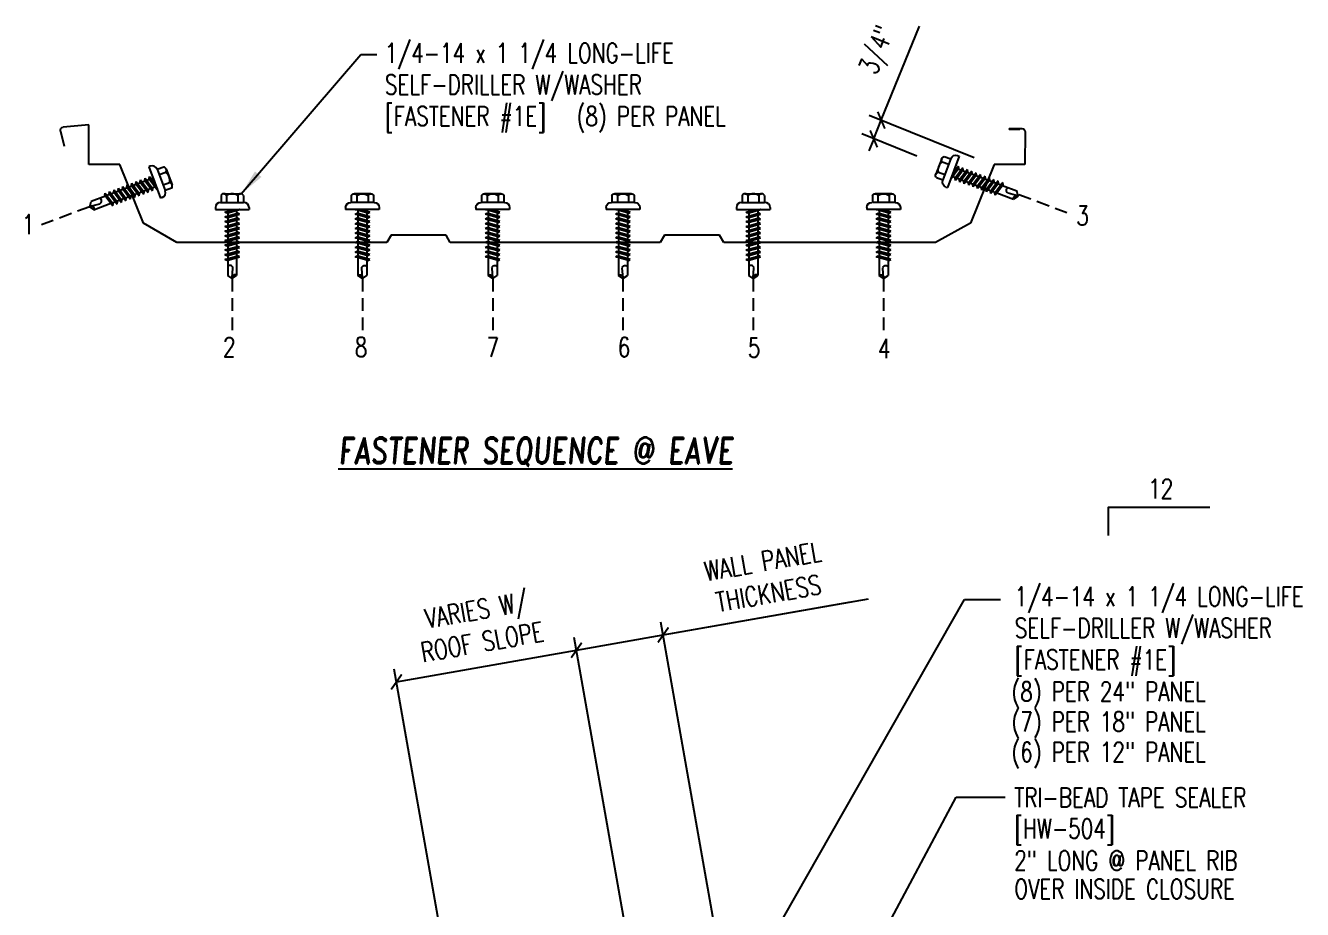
# Model space of a CAD drawing. Header units: inches. Extents: x 9.1 to 41.6, y 2.8 to 48.4.
# Drawn here: x 9.48 to 34.03, y 31.39 to 48.39 of the extents above; entities that cross this region are included whole.
import ezdxf
from ezdxf.enums import TextEntityAlignment as Align

# ---------------------------------------------------------------- set-up
doc = ezdxf.new("R2010")
doc.units = ezdxf.units.IN
doc.header["$MEASUREMENT"] = 0
doc.linetypes.add('HIDDEN', pattern=[0.375, 0.25, -0.125])
for name, color, linetype in [('DIM', 7, 'Continuous'), ('FASTENER', 9, 'Continuous'), ('LABEL', 6, 'Continuous'), ('MARK', 1, 'Continuous'), ('PANEL', 11, 'Continuous'), ('TEXT', 2, 'Continuous')]:
    doc.layers.add(name, color=color, linetype=linetype)
doc.styles.add('ARCHITEXT', font='ROMANS.shx', dxfattribs={"width": 0.8, "height": 0.375})
doc.styles.add('ROMAND', font='romand', dxfattribs={"height": 0.075})
doc.styles.add('TEXT1', font='ROMANS.shx', dxfattribs={"width": 0.75, "height": 0.375})
doc.dimstyles.new('DETAIL', dxfattribs={"dimscale": 4, "dimtxt": 0.09375, "dimasz": 0.0625, "dimexe": 0.0625, "dimexo": 0.125, "dimgap": 0.0625, "dimtad": 1, "dimdec": 4, "dimzin": 3, "dimdsep": 46, "dimlunit": 4, "dimtxsty": 'TEXT1', "dimblk": 'ARCHTICK', "dimcen": 0.0625, "dimclrd": 7, "dimclre": 7, "dimclrt": 2, "dimadec": 0, "dimazin": 0, "dimtfac": 0.59375, "dimtdec": 4, "dimtmove": 0, "dimatfit": 3, "dimfxl": 0, "dimfrac": 2, "dimtolj": 1, "dimtzin": 3, "dimarcsym": 0})
doc.dimstyles.new('DETAIL$7', dxfattribs={"dimscale": 4, "dimtxt": 0.09375, "dimasz": 0.125, "dimexe": 0.0625, "dimexo": 0.125, "dimgap": 0.0625, "dimtad": 1, "dimdec": 4, "dimzin": 3, "dimdsep": 46, "dimlunit": 4, "dimtxsty": 'TEXT1', "dimblk": 'ARCHTICK', "dimcen": 0.0625, "dimclrd": 7, "dimclre": 7, "dimclrt": 2, "dimadec": 0, "dimazin": 0, "dimtfac": 0.59375, "dimtdec": 4, "dimtmove": 0, "dimatfit": 3, "dimfxl": 0, "dimfrac": 2, "dimtolj": 1, "dimtzin": 3, "dimarcsym": 0})

# ---------------------------------------------------------------- blocks, each defined once
blk = doc.blocks.new('_ArchTick')
at = {"color": 0, "linetype": 'ByBlock', "const_width": 0.15}
blk.add_lwpolyline([(-0.5, -0.5), (0.5, 0.5)], dxfattribs=at)
blk = doc.blocks.new('*D27')
at = {"layer": 'DEFPOINTS', "color": 0}
for p in [(20.07, 36.374), (21.847, 26.294), (18.387, 25.684)]:
    blk.add_point(p, dxfattribs=at)
at = {"layer": 'DIM', "color": 7, "lineweight": -2}
for p, q in [((21.76, 26.787), (20.026, 36.62)), ((16.609, 35.764), (20.07, 36.374)), ((18.3, 26.176), (16.566, 36.01))]:
    blk.add_line(p, q, dxfattribs=at)
at = {"layer": 'DIM', "color": 7, "lineweight": -2, "xscale": 0.25, "yscale": 0.25, "zscale": 0.25}
for p, rotation in [((20.07, 36.374), 10.00000000000033), ((16.609, 35.764), 190.0000000000004)]:
    blk.add_blockref('_ArchTick', p, dxfattribs=dict(at, rotation=rotation))
at = {"layer": 'DIM', "color": 2, "insert": (18.203, 36.842), "char_height": 0.375, "attachment_point": 5, "rotation": 10, "style": 'TEXT1'}
blk.add_mtext('\\A1;VARIES W/\\PROOF SLOPE', dxfattribs=at)
blk = doc.blocks.new('*D28')
at = {"layer": 'DEFPOINTS', "color": 0}
for p in [(21.738, 36.668), (23.515, 26.588), (21.847, 26.294)]:
    blk.add_point(p, dxfattribs=at)
at = {"layer": 'DIM', "color": 7, "lineweight": -2}
for p, q in [((21.738, 36.668), (25.344, 37.304)), ((23.428, 27.081), (21.694, 36.914)), ((21.76, 26.787), (20.026, 36.62)), ((20.07, 36.374), (21.738, 36.668))]:
    blk.add_line(p, q, dxfattribs=at)
at = {"layer": 'DIM', "color": 7, "lineweight": -2, "xscale": 0.25, "yscale": 0.25, "zscale": 0.25}
for p, rotation in [((21.738, 36.668), 9.99999999999995), ((20.07, 36.374), 189.9999999999999)]:
    blk.add_blockref('_ArchTick', p, dxfattribs=dict(at, rotation=rotation))
at = {"layer": 'DIM', "color": 2, "insert": (23.708, 37.777), "char_height": 0.375, "attachment_point": 5, "rotation": 10, "style": 'TEXT1'}
blk.add_mtext('\\A1;{WALL PANEL}\\P{THICKNESS}', dxfattribs=at)
blk = doc.blocks.new('slopl1')
at = {"layer": 'MARK', "color": 6}
blk.add_lwpolyline([(0, 0), (0, 0.1368), (0.4871, 0.1368)], dxfattribs=at)
at = {"layer": 'MARK', "color": 2, "style": 'TEXT1', "width": 0.75}
blk.add_text('12', height=0.09375, dxfattribs=at).set_placement((0.1909, 0.1779))
blk.add_attdef('SLOPL1', text='', height=0.0938, dxfattribs=at).set_placement((-0.0549, 0.0243), align=Align.RIGHT)
blk = doc.blocks.new('LAY-LAB')
at = {"layer": 'LABEL', "color": 6, "style": 'ROMAND', "oblique": 5, "width": 0.75}
blk.add_attdef('LAY-LAB', (0.017, 0.0362), '', height=0.1875, dxfattribs=at)
blk = doc.blocks.new('dsc-HW-504')
at = {"layer": 'TEXT', "style": 'TEXT1', "width": 0.75}
for s, p in [('TRI-BEAD TAPE SEALER', (0, 0)), ('[HW-504]', (0, -0.6))]:
    blk.add_text(s, height=0.375, dxfattribs=at).set_placement(p)
at = {"layer": 'TEXT', "style": 'TEXT1', "flags": 1}
for tag, p in [('COLOR', (0, -1.2)), ('CALC', (0, -1.2)), ('OPT1', (0, -1.2)), ('OPT2', (0, -1.2)), ('OPT3', (0, -1.2)), ('GAGE', (0, -1.2)), ('SHPLN', (0, -1.2)), ('PART', (0, -1.2)), ('DESCRIPTION', (0, -1.2)), ('MULTIPLE', (0, -1.2)), ('SPARE1', (0, -1.8)), ('SPARE2', (0, -1.8)), ('SPARE3', (0, -1.8)), ('SPARE4', (0, -1.8)), ('SPARE5', (0, -1.8)), ('SPARE6', (0, -1.8)), ('SPARE7', (0, -1.8)), ('SPARE8', (0, -1.8)), ('SPARE9', (0, -1.8)), ('SPARE10', (0, -1.8))]:
    blk.add_attdef(tag, p, '', height=0.375, dxfattribs=at)
blk = doc.blocks.new('FZ7')
at = {"layer": 'FASTENER'}
for p, q in [((-0.215, 0.305), (-0.215, 0.171)), ((-0.161, 0.337), (0.161, 0.337)), ((-0.107, 0.305), (-0.107, 0.171)), ((0.107, 0.305), (0.107, 0.171)), ((0.215, 0.305), (0.215, 0.171)), ((-0.324, 0.071), (-0.324, 0.037)), ((-0.324, 0.037), (0.324, 0.037)), ((-0.224, 0.171), (0.215, 0.171)), ((-0.139, -0.016), (0.046, 0.037)), ((-0.104, -0.036), (0.139, 0.033)), ((-0.086, 0.037), (-0.086, -0.001)), ((-0.086, 0.037), (0.086, 0.037)), ((0.086, 0.037), (0.133, 0.037)), ((0.086, 0.018), (0.086, -0.042)), ((0.139, 0.033), (0.133, 0.037)), ((0.324, 0.071), (0.324, 0.037)), ((-0.104, -0.036), (-0.139, -0.016)), ((-0.139, -0.107), (0.104, -0.038)), ((-0.104, -0.127), (-0.139, -0.107)), ((-0.139, -0.198), (0.104, -0.128)), ((-0.104, -0.218), (-0.139, -0.198)), ((-0.139, -0.289), (0.104, -0.219)), ((-0.104, -0.127), (0.139, -0.058)), ((-0.104, -0.218), (0.139, -0.149)), ((-0.104, -0.309), (0.139, -0.239)), ((-0.086, -0.031), (-0.086, -0.092)), ((-0.086, -0.122), (-0.086, -0.183)), ((-0.086, -0.213), (-0.086, -0.274)), ((0.086, -0.073), (0.086, -0.133)), ((0.086, -0.164), (0.086, -0.224)), ((0.139, -0.058), (0.104, -0.038)), ((0.139, -0.149), (0.104, -0.128)), ((0.139, -0.239), (0.104, -0.219)), ((-0.104, -0.309), (-0.139, -0.289)), ((-0.139, -0.38), (0.104, -0.31)), ((-0.104, -0.4), (-0.139, -0.38)), ((-0.139, -0.47), (0.104, -0.401)), ((-0.104, -0.491), (-0.139, -0.47)), ((-0.104, -0.4), (0.139, -0.33)), ((-0.104, -0.491), (0.139, -0.421)), ((-0.086, -0.304), (-0.086, -0.364)), ((-0.086, -0.395), (-0.086, -0.455)), ((-0.086, -0.486), (-0.086, -0.546)), ((0.086, -0.255), (0.086, -0.315)), ((0.086, -0.345), (0.086, -0.406)), ((0.086, -0.436), (0.086, -0.497)), ((0.139, -0.33), (0.104, -0.31)), ((0.139, -0.421), (0.104, -0.401)), ((-0.139, -0.561), (0.104, -0.492)), ((-0.104, -0.581), (-0.139, -0.561)), ((-0.139, -0.652), (0.104, -0.583)), ((-0.104, -0.672), (-0.139, -0.652)), ((-0.139, -0.743), (0.104, -0.674)), ((-0.104, -0.581), (0.139, -0.512)), ((-0.104, -0.672), (0.139, -0.603)), ((-0.104, -0.763), (0.139, -0.694)), ((-0.086, -0.577), (-0.086, -0.637)), ((-0.086, -0.667), (-0.086, -0.728)), ((0.086, -0.527), (0.086, -0.588)), ((0.086, -0.618), (0.086, -0.679)), ((0.086, -0.709), (0.086, -0.77)), ((0.139, -0.512), (0.104, -0.492)), ((0.139, -0.603), (0.104, -0.583)), ((0.139, -0.694), (0.104, -0.674)), ((-0.104, -0.763), (-0.139, -0.743)), ((-0.139, -0.834), (0.104, -0.765)), ((-0.104, -0.854), (-0.139, -0.834)), ((-0.139, -0.925), (0.104, -0.856)), ((-0.104, -0.945), (-0.139, -0.925)), ((-0.104, -0.854), (0.139, -0.785)), ((-0.104, -0.945), (0.139, -0.876)), ((-0.086, -0.758), (-0.086, -0.819)), ((-0.086, -0.849), (-0.086, -0.91)), ((-0.086, -0.94), (-0.086, -1.232)), ((0.086, -0.8), (0.086, -0.861)), ((0.086, -0.891), (0.086, -1.232)), ((0.139, -0.785), (0.104, -0.765)), ((0.139, -0.876), (0.104, -0.856)), ((-0.002, -1.277), (0.014, -1.091)), ((0, -1.293), (-0.086, -1.232)), ((0, -1.293), (0.086, -1.232))]:
    blk.add_line(p, q, dxfattribs=at)
for centre, radius, start, end in [((-0.161, 0.274), 0.0628, 29.8754, 150.1246), ((0, 0.141), 0.196, 56.9974, 123.0026), ((0.161, 0.274), 0.0628, 29.8754, 150.1246), ((-0.224, 0.071), 0.1, 90, 180), ((0.224, 0.071), 0.1, 0, 90), ((-0.046, -1.102), 0.0615, 11.1445, 130.906), ((0.054, -1.278), 0.0563, 55.4585, 194.8454)]:
    blk.add_arc(centre, radius, start, end, dxfattribs=at)
blk = doc.blocks.new('A$C236D3EBF')
at = {"layer": 'PANEL'}
for p, q in [((-7.331, 2.656), (-7.327, 1.817)), ((-6.939, 2.74), (-7.248, 2.74)), ((-7.2, 2.716), (-6.939, 2.716)), ((16.671, 1.817), (16.669, 2.831)), ((16.669, 2.831), (17.327, 2.774)), ((17.398, 2.672), (17.304, 2.289)), ((-7.327, 1.817), (-6.538, 1.817)), ((-6.538, 1.817), (-5.929, 0.312)), ((15.273, 0.313), (15.88, 1.817)), ((15.88, 1.817), (16.671, 1.817)), ((-5.929, 0.312), (-5.035, -0.183)), ((0.395, -0.183), (0.503, 0.004)), ((0.503, 0.004), (1.911, 0.004)), ((1.911, 0.004), (2.02, -0.183)), ((7.406, -0.183), (7.514, 0.004)), ((7.514, 0.004), (8.922, 0.004)), ((8.922, 0.004), (9.031, -0.183)), ((14.413, -0.183), (15.273, 0.313)), ((-5.035, -0.183), (0.395, -0.183)), ((2.02, -0.183), (7.406, -0.183)), ((9.031, -0.183), (14.413, -0.183))]:
    blk.add_line(p, q, dxfattribs=at)
for centre, radius, start, end in [((-7.248, 2.657), 0.0833, 90.0159, 180.2544), ((-6.939, 2.728), 0.012, 269.6882, 90.3435), ((17.32, 2.693), 0.0815, 345.092, 85.0011)]:
    blk.add_arc(centre, radius, start, end, dxfattribs=at)
blk = doc.blocks.new('FD-F1e')
at = {"layer": 'TEXT', "style": 'TEXT1', "width": 0.75}
for s, p in [('1/4-14 x 1 1/4 LONG-LIFE', (0.0047, -0.0408)), ('SELF-DRILLER W/WASHER', (0.0047, -0.1926)), ('[FASTENER #1E]', (0.0047, -0.3444))]:
    blk.add_text(s, height=0.09375, dxfattribs=at).set_placement(p)
blk.add_attdef('(QUANTITY)', (0.9263, -0.3444), '', height=0.0938, dxfattribs=at)
at = {"layer": 'TEXT', "style": 'TEXT1', "flags": 1}
for tag, p in [('Color', (0.0245, -0.5337)), ('Calc', (0.0245, -0.5337)), ('Opt1', (0.0245, -0.5337)), ('Opt2', (0.0245, -0.5337)), ('Opt3', (0.0245, -0.5337)), ('Description', (0.0245, -0.5337)), ('Multiple', (0.0245, -0.5337)), ('Part', (0.0245, -0.5337)), ('Spare1', (0.0245, -0.7212)), ('Spare2', (0.0245, -0.7212)), ('Spare3', (0.0245, -0.7212)), ('Spare4', (0.0245, -0.7212)), ('Spare5', (0.0245, -0.7212)), ('Spare6', (0.0245, -0.7212)), ('Spare7', (0.0245, -0.7212)), ('Spare8', (0.0245, -0.7212)), ('Spare9', (0.0245, -0.7212)), ('Spare10', (0.0245, -0.7212))]:
    blk.add_attdef(tag, p, '', height=0.0938, dxfattribs=at)

msp = doc.modelspace()

# ---------------------------------------------------------------- linework, layer by layer
at = {"color": 7}
for p, q in [((25.9314, 46.57102), (26.66311, 48.3795)), ((27.71825, 45.84861), (25.69965, 46.66479)), ((25.78614, 46.21202), (25.9314, 46.57102)), ((26.61428, 45.87695), (25.55439, 46.30579)), ((25.78614, 46.21202), (25.69238, 45.98027))]:
    msp.add_line(p, q, dxfattribs=at)
at = {"layer": 'DIM', "color": 251, "linetype": 'HIDDEN'}
for p, q in [((28.57371, 45.14381), (29.50168, 44.79582)), ((10.71271, 44.9068), (9.78473, 44.55881)), ((13.45014, 43.52522), (13.45014, 42.53414)), ((15.95503, 43.52522), (15.95503, 42.53414)), ((18.45993, 43.52522), (18.45993, 42.53414)), ((20.96482, 43.52522), (20.96482, 42.53414)), ((23.46971, 43.52522), (23.46971, 42.53414)), ((25.9746, 43.52522), (25.9746, 42.53414))]:
    msp.add_line(p, q, dxfattribs=at)
at = {"layer": 'DIM'}
msp.add_line((21.73775, 36.66778), (25.68819, 37.36435), dxfattribs=at)

# ---------------------------------------------------------------- block references
at = {"color": 7, "xscale": 0.2499999999999989, "yscale": 0.25, "zscale": 0.25}
for p, rotation in [((25.9314, 46.57102), 247.9715482466652), ((25.78614, 46.21202), 67.9715482466652)]:
    msp.add_blockref('_ArchTick', p, dxfattribs=dict(at, rotation=rotation))
msp.add_blockref('dsc-HW-504', (28.48837, 33.35396))
at = {"layer": 'FASTENER', "xscale": -1, "rotation": 69.4439547804174}
msp.add_blockref('FZ7', (27.35193, 45.56414), dxfattribs=at)
at = {"layer": 'FASTENER', "rotation": 290.5560452195828}
msp.add_blockref('FZ7', (11.92328, 45.36077), dxfattribs=at)
at = {"layer": 'FASTENER'}
for p in [(13.45014, 44.81811), (23.46971, 44.81811)]:
    msp.add_blockref('FZ7', p, dxfattribs=at)
at = {"layer": 'FASTENER', "xscale": -1}
for p in [(15.95503, 44.81811), (18.45993, 44.81811), (20.96482, 44.81811), (25.9746, 44.81811)]:
    msp.add_blockref('FZ7', p, dxfattribs=at)
at = {"layer": 'LABEL', "xscale": 2.66666666666668, "yscale": 2.666666666666679, "zscale": 2.66666666666668}
msp.add_blockref('LAY-LAB', (15.45105, 39.86977), dxfattribs=at).add_auto_attribs({'LAY-LAB': '%%UFASTENER SEQUENCE @ EAVE'})
at = {"layer": 'MARK', "xscale": 4, "yscale": 4, "zscale": 4}
msp.add_blockref('slopl1', (30.299, 38.57927), dxfattribs=at)
at = {"layer": 'PANEL', "xscale": -0.75, "yscale": 0.75, "zscale": 0.75}
msp.add_blockref('A$C236D3EBF', (23.19773, 44.35723), dxfattribs=at)
at = {"layer": 'TEXT', "xscale": 4, "yscale": 4, "zscale": 4}
msp.add_blockref('FD-F1e', (28.47875, 37.38259), dxfattribs=at)

# ---------------------------------------------------------------- texts
at = {"color": 2, "insert": (25.89442, 47.90794), "char_height": 0.375, "attachment_point": 5, "rotation": 67.971548, "style": 'TEXT1'}
msp.add_mtext('\\A1;3/4"', dxfattribs=at)
at = {"layer": 'TEXT', "style": 'TEXT1', "width": 0.75}
for s, p in [('1/4-14 x 1 1/4 LONG-LIFE', (16.38571, 47.67585)), ('SELF-DRILLER W/WASHER', (16.38571, 47.0687)), ('[FASTENER #1E]', (16.38571, 46.46156)), ('(8) PER PANEL', (20.07205, 46.46156)), ('(8) PER 24" PANEL', (28.43472, 35.39195)), ('(7) PER 18" PANEL', (28.43472, 34.81032)), ('(6) PER 12" PANEL', (28.43472, 34.2287)), ('2" LONG @ PANEL RIB', (28.48837, 32.13967)), ('OVER INSIDE CLOSURE', (28.48837, 31.59279))]:
    msp.add_text(s, height=0.375, dxfattribs=at).set_placement(p)
at = {"layer": 'TEXT', "color": 2, "style": 'ARCHITEXT', "width": 0.75}
for s, p in [('1', (9.40416, 44.37962)), ('3', (29.68153, 44.54892)), ('2', (13.27337, 42.0184)), ('8', (15.80806, 42.0184)), ('7', (18.34225, 42.0184)), ('6', (20.86272, 42.0184)), ('5', (23.36578, 42.00538)), ('4', (25.86632, 41.99236))]:
    msp.add_text(s, height=0.375, dxfattribs=at).set_placement(p)

# ---------------------------------------------------------------- dimensions: what is measured, and where the dimension line sits
at = {"layer": 'DIM'}
dim = msp.add_linear_dim(base=(21.73775, 36.66778), p1=(21.8469, 26.29423), p2=(23.51502, 26.58836), angle=10, text='{WALL PANEL}\\P{THICKNESS}', dimstyle='DETAIL', dxfattribs=at)
dim.commit()
dim.dimension.update_dxf_attribs({"geometry": '*D28', "text_midpoint": (23.83812, 37.03813), "dimtype": 128})
dim = msp.add_aligned_dim(p1=(18.38665, 25.68409), p2=(21.8469, 26.29423), distance=10.23491, text='VARIES W/\\PROOF SLOPE', dimstyle='DETAIL', dxfattribs=at)
dim.commit()
dim.dimension.update_dxf_attribs({"geometry": '*D27', "text_midpoint": (18.20307, 36.84235)})

# ---------------------------------------------------------------- leaders
msp.add_leader([(22.27262, 28.10764), (27.53116, 37.35222), (28.22403, 37.35222)], dimstyle='DETAIL$7')
msp.add_leader([(13.62526, 45.15307), (15.92611, 47.83641), (16.23303, 47.83641)], dimstyle='DETAIL$7', dxfattribs=at)
at = {"layer": 'TEXT', "color": 7}
msp.add_leader([(23.45212, 26.20914), (27.37378, 33.5464), (28.31492, 33.5464)], dimstyle='DETAIL$7', dxfattribs=at)

doc.saveas('drawing.dxf')
